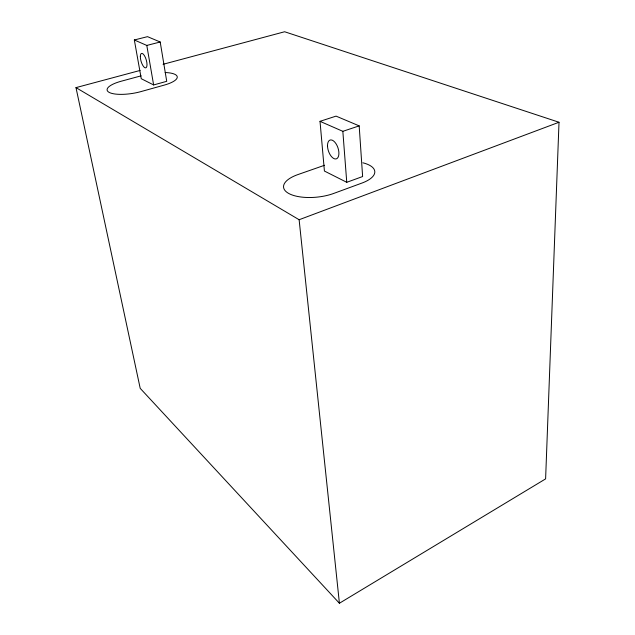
<?xml version="1.0" encoding="UTF-8"?>
<svg xmlns="http://www.w3.org/2000/svg" width="635" height="635" viewBox="0 0 635 635"><rect width="100%" height="100%" fill="white"/><g stroke="black" fill="none" stroke-linecap="round" stroke-linejoin="round"><path stroke-width="0.95" d="M163.084 64.294L284.631 31.75L559.014 122.253L545.608 478.885L339.408 603.25L140.208 388.342L75.986 87.614L140.113 70.445M75.986 87.614L299.125 219.726L559.014 122.253M346.758 182.309L362.625 176.538L359.18 125.873L336.058 116.126L320.016 121.325L324.414 171.045L346.758 182.309L342.837 131.326L320.016 121.325M324.572 165.259L297.934 174.569A31.996 13.073 -5.5 0 0 289.012 193.611A31.996 13.073 -5.5 0 0 333.669 193.453L362.037 183.031A31.512 12.652 -4.8 0 0 362.879 162.806M342.837 131.326L359.18 125.873M153.63 84.947L166.727 81.32L160.203 42.005L147.518 36.655L134.334 39.973L141.264 78.708L153.63 84.947L146.796 45.434L134.334 39.973M141.105 75.843L121.237 81.216A23.995 7.112 -8.6 0 0 109.22 92.416A23.995 7.112 -8.6 0 0 140.906 91.607L164.219 85.114A23.638 6.969 -8.1 0 0 177.26 77.264A23.638 6.969 -8.1 0 0 165.156 72.525M146.796 45.434L160.203 42.005M299.125 219.726L339.408 603.25M327.509 145.748A9.922 5.024 71.6 0 0 336.153 158.917A9.922 5.024 71.6 0 0 335.971 143.661A9.922 5.024 71.6 0 0 327.509 145.748M140.327 56.38A7.541 2.691 73.6 0 0 145.232 67.866A7.541 2.691 73.6 0 0 145.455 57.642A7.541 2.691 73.6 0 0 140.327 56.38"/></g></svg>
